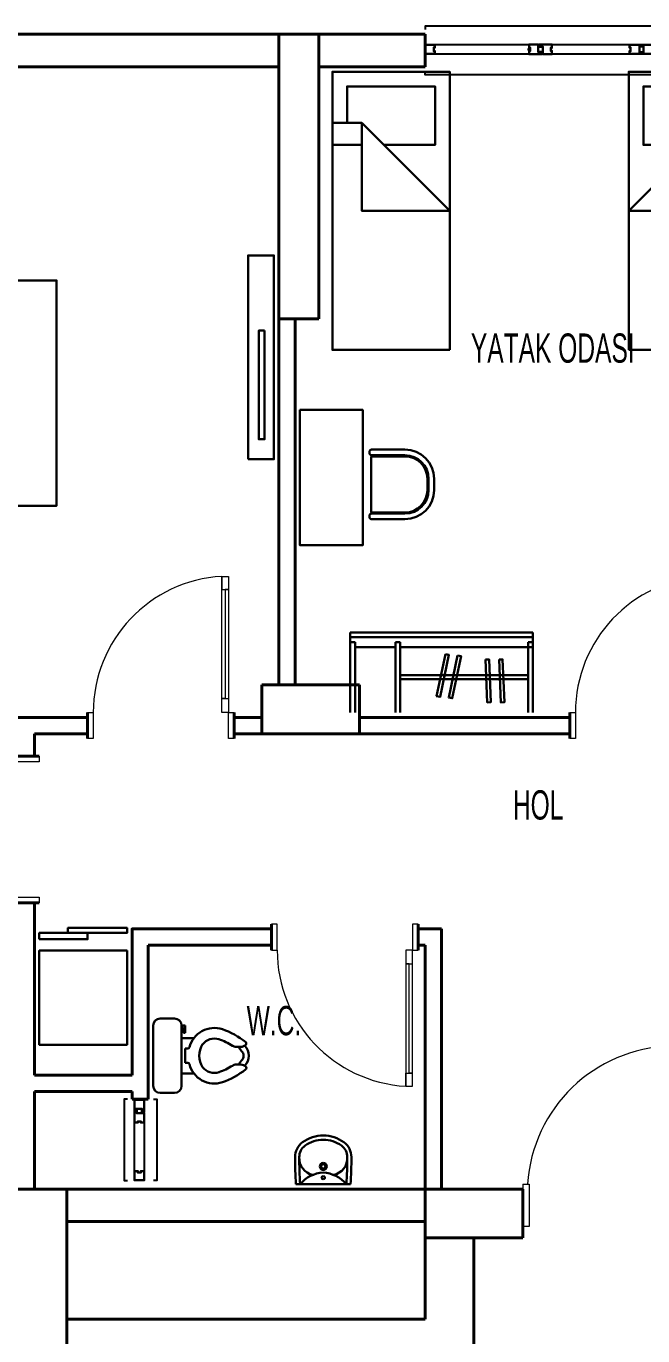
# Model space of a CAD drawing. Header units: millimetres. Extents: x 47 to 2260, y 29 to 1824.
# Drawn here: x 512 to 891, y 973 to 1779 of the extents above; entities that cross this region are included whole.
import ezdxf

# ---------------------------------------------------------------- set-up
doc = ezdxf.new("R2010")
doc.units = ezdxf.units.MM
for name, color, linetype, lineweight in [('duvar_40', 45, 'Continuous', 40), ('PENC_25', 74, 'Continuous', 25), ('TEF', 145, 'Continuous', 30), ('yazı', 253, 'Continuous', 20)]:
    doc.layers.add(name, color=color, linetype=linetype, lineweight=lineweight)
doc.styles.add('ARIAL', font='Arial')

# ---------------------------------------------------------------- blocks, each defined once
blk = doc.blocks.new('b1')
at = {"layer": 'TEF', "linetype": 'ByBlock', "flags": 128}
for points in [[(648.384923, 1512.38862), (664.226424, 1512.38862), (664.226424, 1637.746611), (648.384923, 1637.746611)], [(658.580781, 1591.471372), (654.990746, 1591.471372), (654.990746, 1524.643798), (658.580781, 1524.643798)]]:
    blk.add_lwpolyline(points, close=True, dxfattribs=at)
blk = doc.blocks.new('9')
at = {"layer": 'duvar_40', "linetype": 'ByBlock'}
for p, q in [((549.79392, 1340.63806), (549.79392, 1356.63806)), ((549.793925, 1343.682472), (549.793925, 1353.682472)), ((639.79392, 1340.63806), (639.79392, 1356.63806)), ((639.793925, 1353.637888), (639.793925, 1343.637888)), ((549.782402, 1343.683228), (549.79392, 1343.683228)), ((549.79392, 1343.683228), (549.782402, 1343.683228))]:
    blk.add_line(p, q, dxfattribs=at)
at = {"layer": 'PENC_25', "lineweight": 20}
for p, q in [((632.321342, 1440.361466), (636.321342, 1440.361466)), ((549.79392, 1340.638009), (549.79392, 1356.63806)), ((549.79392, 1356.63806), (553.266499, 1356.63806)), ((553.266499, 1356.63806), (553.266499, 1340.63806)), ((636.321342, 1340.63806), (636.321342, 1356.63806)), ((636.321342, 1356.63806), (639.79392, 1356.63806)), ((639.79392, 1356.63806), (639.79392, 1340.638009)), ((553.266499, 1340.63806), (549.79392, 1340.63806)), ((639.79392, 1340.63806), (636.321342, 1340.63806))]:
    blk.add_line(p, q, dxfattribs=at)
at = {"layer": 'PENC_25', "lineweight": 20, "flags": 128}
blk.add_lwpolyline([(636.321342, 1440.361466), (636.321342, 1356.63806), (632.321342, 1356.63806), (632.321342, 1440.361466), (632.321342, 1432.28903), (636.321342, 1432.28903), (634.321342, 1432.28903), (634.321342, 1365.199963), (632.321342, 1365.199963), (636.321342, 1365.199963)], dxfattribs=at)
at = {"layer": 'PENC_25', "lineweight": 20}
blk.add_arc((637.109337, 1356.655451), 83.84284, 93.273759, 180.011884, dxfattribs=at)
blk = doc.blocks.new('10')
at = {"layer": 'duvar_40', "linetype": 'ByBlock'}
for p, q in [((520.111074, 1329.754488), (504.111074, 1329.754488)), ((507.111247, 1329.754492), (517.111247, 1329.754492)), ((520.111074, 1239.754488), (504.111074, 1239.754488)), ((517.066663, 1239.754492), (507.066663, 1239.754492)), ((517.065907, 1239.74297), (517.065907, 1239.754488)), ((517.065907, 1239.754488), (517.065907, 1239.74297))]:
    blk.add_line(p, q, dxfattribs=at)
at = {"layer": 'PENC_25', "lineweight": 20}
for p, q in [((504.111074, 1326.281909), (504.111074, 1329.754488)), ((504.111074, 1329.754488), (520.111125, 1329.754488)), ((520.111074, 1329.754488), (520.111074, 1326.281909)), ((420.387668, 1322.281909), (420.387668, 1326.281909)), ((520.111074, 1326.281909), (504.111074, 1326.281909)), ((504.111074, 1239.754488), (504.111074, 1243.227066)), ((504.111074, 1243.227066), (520.111074, 1243.227066)), ((520.111074, 1243.227066), (520.111074, 1239.754488)), ((520.111125, 1239.754488), (504.111074, 1239.754488))]:
    blk.add_line(p, q, dxfattribs=at)
at = {"layer": 'PENC_25', "lineweight": 20, "flags": 128}
blk.add_lwpolyline([(420.387668, 1326.281909), (504.111074, 1326.281909), (504.111074, 1322.281909), (420.387668, 1322.281909), (428.460104, 1322.281909), (428.460104, 1326.281909), (428.460104, 1324.281909), (495.549171, 1324.281909), (495.549171, 1322.281909), (495.549171, 1326.281909)], dxfattribs=at)
at = {"layer": 'PENC_25', "lineweight": 20}
blk.add_arc((504.093683, 1327.069904), 83.84284, 183.273759, 270.011884, dxfattribs=at)
blk = doc.blocks.new('11')
at = {"layer": 'duvar_40', "linetype": 'ByBlock'}
for p, q in [((662.793392, 1226.638003), (662.793392, 1210.638003)), ((752.793392, 1226.638003), (752.793392, 1210.638003)), ((662.781874, 1223.592835), (662.793392, 1223.592835)), ((662.793392, 1223.592835), (662.781874, 1223.592835)), ((662.793396, 1223.593591), (662.793396, 1213.593591)), ((752.793396, 1213.638175), (752.793396, 1223.638175))]:
    blk.add_line(p, q, dxfattribs=at)
at = {"layer": 'PENC_25', "lineweight": 20}
for p, q in [((662.793392, 1226.638054), (662.793392, 1210.638003)), ((666.26597, 1226.638003), (662.793392, 1226.638003)), ((666.26597, 1210.638003), (666.26597, 1226.638003)), ((749.320813, 1226.638003), (749.320813, 1210.638003)), ((752.793392, 1226.638003), (749.320813, 1226.638003)), ((752.793392, 1210.638003), (752.793392, 1226.638054)), ((662.793392, 1210.638003), (666.26597, 1210.638003)), ((749.320813, 1210.638003), (745.320813, 1210.638003)), ((745.320813, 1210.638003), (745.320813, 1126.914597)), ((749.320813, 1210.638003), (752.793392, 1210.638003)), ((749.320813, 1126.914597), (749.320813, 1210.638003)), ((747.320813, 1202.0761), (745.320813, 1202.0761)), ((745.320813, 1202.0761), (749.320813, 1202.0761)), ((747.320813, 1134.987033), (747.320813, 1202.0761)), ((745.320813, 1126.914597), (745.320813, 1134.987033)), ((745.320813, 1134.987033), (749.320813, 1134.987033)), ((749.320813, 1134.987033), (747.320813, 1134.987033)), ((745.320838, 1126.914617), (749.320838, 1126.914617))]:
    blk.add_line(p, q, dxfattribs=at)
blk.add_arc((750.108808, 1210.620612), 83.84284, 179.988116, 266.726241, dxfattribs=at)
blk = doc.blocks.new('12')
at = {"layer": 'duvar_40', "linetype": 'ByBlock'}
for p, q in [((916.252687, 1040.654047), (916.252687, 1066.654064)), ((916.252687, 1040.654047), (916.252687, 1066.654064)), ((817.111125, 1043.644226), (817.114348, 1043.644226))]:
    blk.add_line(p, q, dxfattribs=at)
at = {"layer": 'PENC_25', "lineweight": 20}
for p, q in [((817.114348, 1066.660232), (820.972769, 1066.660232)), ((817.114348, 1066.660232), (817.114348, 1040.64421)), ((820.972769, 1066.660232), (820.972769, 1040.660214)), ((912.394267, 1040.654047), (912.394267, 1066.654064)), ((912.394267, 1066.654064), (916.252687, 1066.654064)), ((912.394267, 1040.654047), (912.394267, 1066.654064)), ((912.394267, 1066.654064), (916.252687, 1066.654064)), ((916.252687, 1066.654064), (916.252687, 1040.654047)), ((916.252687, 1066.654064), (916.252687, 1040.654047)), ((820.972769, 1040.660214), (817.114348, 1040.660214)), ((916.252687, 1040.654047), (912.394267, 1040.654047)), ((916.252687, 1040.654047), (912.394267, 1040.654047))]:
    blk.add_line(p, q, dxfattribs=at)
at = {"layer": 'PENC_25', "lineweight": 20, "flags": 128}
for points in [[(912.394267, 1151.568387), (912.394267, 1066.654064), (907.949822, 1066.654064), (907.949822, 1151.568387), (907.949822, 1142.599014), (912.394267, 1142.599014), (910.172044, 1142.599014), (910.172044, 1073.125005), (907.949822, 1073.125005), (912.394267, 1073.125005)], [(912.394267, 1151.568387), (907.949822, 1151.568387)]]:
    blk.add_lwpolyline(points, dxfattribs=at)
at = {"layer": 'PENC_25', "lineweight": 20}
blk.add_arc((910.4632, 1061.080427), 90.522859, 91.591029, 176.480123, dxfattribs=at)
blk = doc.blocks.new('15')
at = {"layer": 'duvar_40', "linetype": 'ByBlock'}
for p, q in [((845.967009, 1340.63806), (845.967009, 1356.63806)), ((845.967014, 1343.682472), (845.967014, 1353.682472)), ((935.967009, 1340.63806), (935.967009, 1356.63806)), ((935.967014, 1353.637888), (935.967014, 1343.637888)), ((845.955491, 1343.683228), (845.967009, 1343.683228)), ((845.967009, 1343.683228), (845.955491, 1343.683228))]:
    blk.add_line(p, q, dxfattribs=at)
at = {"layer": 'PENC_25', "lineweight": 20}
for p, q in [((928.494431, 1440.361466), (932.494431, 1440.361466)), ((845.967009, 1340.638009), (845.967009, 1356.63806)), ((845.967009, 1356.63806), (849.439588, 1356.63806)), ((849.439588, 1356.63806), (849.439588, 1340.63806)), ((932.494431, 1340.63806), (932.494431, 1356.63806)), ((932.494431, 1356.63806), (935.967009, 1356.63806)), ((935.967009, 1356.63806), (935.967009, 1340.638009)), ((849.439588, 1340.63806), (845.967009, 1340.63806)), ((935.967009, 1340.63806), (932.494431, 1340.63806))]:
    blk.add_line(p, q, dxfattribs=at)
at = {"layer": 'PENC_25', "lineweight": 20, "flags": 128}
blk.add_lwpolyline([(932.494431, 1440.361466), (932.494431, 1356.63806), (928.494431, 1356.63806), (928.494431, 1440.361466), (928.494431, 1432.28903), (932.494431, 1432.28903), (930.494431, 1432.28903), (930.494431, 1365.199963), (928.494431, 1365.199963), (932.494431, 1365.199963)], dxfattribs=at)
at = {"layer": 'PENC_25', "lineweight": 20}
blk.add_arc((933.282426, 1356.655451), 83.84284, 93.273759, 180.011884, dxfattribs=at)
blk = doc.blocks.new('20')
at = {"layer": 'duvar_40', "linetype": 'ByBlock'}
blk.add_line((577.375425, 1118.888406), (577.375425, 1118.888406), dxfattribs=at)
at = {"layer": 'duvar_40', "linetype": 'ByBlock', "flags": 128}
blk.add_lwpolyline([(587.111125, 1118.888406), (577.111125, 1118.888406)], dxfattribs=at)
at = {"layer": 'PENC_25'}
for p, q in [((578.581907, 1074.863629), (578.581907, 1104.349407)), ((584.58191, 1104.349407), (584.58191, 1074.863629))]:
    blk.add_line(p, q, dxfattribs=at)
at = {"layer": 'PENC_25', "flags": 128}
for points in [[(574.373425, 1118.888406), (572.373425, 1118.888406), (572.373425, 1068.888406), (574.373425, 1068.888406)], [(590.373425, 1118.888406), (592.290392, 1118.888406), (592.290392, 1068.888406), (590.373425, 1068.888406)]]:
    blk.add_lwpolyline(points, dxfattribs=at)
for points in [[(578.581907, 1118.888406), (584.58191, 1118.888406)], [(584.58191, 1118.888406), (584.58191, 1110.863623), (583.081908, 1110.863623), (583.081908, 1112.863624), (578.581907, 1112.863624), (578.581907, 1118.888406), (581.581908, 1118.888406)], [(578.581907, 1104.349407), (578.581907, 1112.563624), (580.081908, 1112.563624), (580.081908, 1110.563623), (584.58191, 1110.563623), (584.58191, 1104.349407), (582.581908, 1104.349407), (582.581908, 1105.049407), (580.581908, 1105.049407), (580.581908, 1104.349407)], [(584.38191, 1118.463626), (584.38191, 1111.063623), (583.281908, 1111.063623), (583.281908, 1113.063624), (578.781907, 1113.063624), (578.781907, 1118.463626), (580.381908, 1118.463626), (582.781908, 1118.463626)], [(578.781907, 1104.549407), (578.781907, 1112.363624), (579.881908, 1112.363624), (579.881908, 1110.363623), (584.38191, 1110.363623), (584.38191, 1104.549407), (582.781908, 1104.549407), (582.781908, 1105.249407), (580.381908, 1105.249407), (580.381908, 1104.549407)], [(584.58191, 1074.863629), (584.58191, 1068.888406), (578.581907, 1068.888406), (578.581907, 1074.863629), (580.581908, 1074.863629), (580.581908, 1074.163629), (582.581908, 1074.163629), (582.581908, 1074.863629)], [(584.38191, 1074.663629), (584.38191, 1069.063626), (578.781907, 1069.063626), (578.781907, 1074.663629), (580.381908, 1074.663629), (580.381908, 1073.963629), (582.781908, 1073.963629), (582.781908, 1074.663629)]]:
    blk.add_lwpolyline(points, close=True, dxfattribs=at)
blk = doc.blocks.new('24')
at = {"layer": 'duvar_40', "linetype": 'ByBlock', "flags": 128}
for points in [[(757.226424, 1753.626379), (757.226424, 1773.63806)], [(897.226424, 1753.626379), (897.226424, 1773.63806)]]:
    blk.add_lwpolyline(points, dxfattribs=at)
at = {"layer": 'PENC_25'}
for p, q in [((763.201647, 1767.417897), (882.687425, 1767.417897)), ((882.687425, 1761.417894), (763.201647, 1761.417894))]:
    blk.add_line(p, q, dxfattribs=at)
at = {"layer": 'PENC_25', "flags": 128}
for points in [[(897.226424, 1776.626379), (897.226424, 1778.626379), (757.226424, 1778.626379), (757.226424, 1776.626379)], [(897.226424, 1750.626379), (897.226424, 1748.709412), (757.226424, 1748.709412), (757.226424, 1750.626379)]]:
    blk.add_lwpolyline(points, dxfattribs=at)
for points in [[(757.226424, 1767.417897), (757.226424, 1761.417894), (757.226424, 1761.417894)], [(763.201647, 1761.417894), (757.226424, 1761.417894), (757.226424, 1767.417897), (763.201647, 1767.417897), (763.201647, 1765.417895), (762.501647, 1765.417895), (762.501647, 1763.417895), (763.201647, 1763.417895)], [(763.001647, 1761.617894), (757.401644, 1761.617894), (757.401644, 1767.217897), (763.001647, 1767.217897), (763.001647, 1765.617895), (762.301647, 1765.617895), (762.301647, 1763.217895), (763.001647, 1763.217895)], [(820.663777, 1764.917895), (821.563777, 1764.917895), (821.563777, 1763.917895), (820.663777, 1763.917895)], [(820.863777, 1761.417894), (828.86378, 1761.417894), (828.86378, 1762.917895), (826.863779, 1762.917895), (826.863779, 1767.417897), (820.863777, 1767.417897), (820.863777, 1765.417895), (821.563777, 1765.417895), (821.563777, 1763.417895), (820.863777, 1763.417895)], [(821.063777, 1761.617894), (828.66378, 1761.617894), (828.66378, 1762.717895), (826.663779, 1762.717895), (826.663779, 1767.217897), (821.063777, 1767.217897), (821.063777, 1765.617895), (821.763777, 1765.617895), (821.763777, 1763.217895), (821.063777, 1763.217895)], [(835.163782, 1767.417897), (827.163779, 1767.417897), (827.163779, 1765.917895), (829.16378, 1765.917895), (829.16378, 1761.417894), (835.163782, 1761.417894), (835.163782, 1763.417895), (834.463782, 1763.417895), (834.463782, 1765.417895), (835.163782, 1765.417895)], [(834.963782, 1767.217897), (827.363779, 1767.217897), (827.363779, 1766.117895), (829.36378, 1766.117895), (829.36378, 1761.617894), (834.963782, 1761.617894), (834.963782, 1763.217895), (834.263782, 1763.217895), (834.263782, 1765.617895), (834.963782, 1765.617895)], [(882.687425, 1767.417897), (890.901643, 1767.417897), (890.901643, 1765.917895), (888.901641, 1765.917895), (888.901641, 1761.417894), (882.687425, 1761.417894), (882.687425, 1763.417895), (883.387425, 1763.417895), (883.387425, 1765.417895), (882.687425, 1765.417895)], [(882.887425, 1767.217897), (890.701643, 1767.217897), (890.701643, 1766.117895), (888.701641, 1766.117895), (888.701641, 1761.617894), (882.887425, 1761.617894), (882.887425, 1763.217895), (883.587425, 1763.217895), (883.587425, 1765.617895), (882.887425, 1765.617895)], [(897.226424, 1761.417894), (889.201641, 1761.417894), (889.201641, 1762.917895), (891.201643, 1762.917895), (891.201643, 1767.417897), (897.226424, 1767.417897), (897.226424, 1764.417895)], [(896.801645, 1761.617894), (889.401641, 1761.617894), (889.401641, 1762.717895), (891.401643, 1762.717895), (891.401643, 1767.217897), (896.801645, 1767.217897), (896.801645, 1765.617895), (896.801645, 1763.217895)], [(897.226424, 1767.417897), (897.226424, 1761.417894)]]:
    blk.add_lwpolyline(points, close=True, dxfattribs=at)
blk = doc.blocks.new('KSDLFGD')
at = {"layer": 'TEF'}
for p, q in [((134866.600126, -16275.379659), (134817.296422, -16275.379659)), ((134817.296422, -16275.379659), (134817.296422, -16387.673889)), ((134820.330496, -16275.379659), (134820.330496, -16387.673889)), ((134823.36457, -16278.413733), (134823.36457, -16275.379659)), ((134866.600126, -16278.413733), (134823.36457, -16278.413733)), ((134826.398644, -16278.413733), (134826.398644, -16303.170751)), ((134826.398644, -16279.260006), (134826.398644, -16303.170751)), ((134866.600126, -16303.170751), (134823.36457, -16303.170751)), ((134823.36457, -16303.170751), (134823.36457, -16306.204826)), ((134866.600126, -16306.204826), (134823.36457, -16306.204826)), ((134826.398644, -16306.204826), (134826.398644, -16387.673889)), ((134843.524714, -16306.204826), (134843.524714, -16384.639815)), ((134846.159498, -16306.204826), (134846.159498, -16384.639815)), ((134866.600126, -16384.639815), (134823.36457, -16384.639815)), ((134823.36457, -16384.639815), (134823.36457, -16387.673889)), ((134866.600126, -16387.673889), (134817.296422, -16387.673889))]:
    blk.add_line(p, q, dxfattribs=at)
at = {"layer": 'TEF', "flags": 128}
for points in [[(134830.684838, -16333.87928), (134856.481654, -16328.519177), (134856.928555, -16330.669996), (134831.131739, -16336.030099), (134830.684838, -16333.87928)], [(134831.563103, -16341.348265), (134857.359919, -16335.988161), (134857.80682, -16338.138981), (134832.010003, -16343.499084), (134831.563103, -16341.348265)], [(134834.00058, -16358.506893), (134860.327309, -16359.560359), (134860.239476, -16361.75536), (134833.912747, -16360.701894), (134834.00058, -16358.506893)], [(134834.00058, -16366.867322), (134860.327309, -16367.920787), (134860.239476, -16370.115788), (134833.912747, -16369.062323), (134834.00058, -16366.867322)]]:
    blk.add_lwpolyline(points, dxfattribs=at)
blk = doc.blocks.new('YAT80')
at = {"flags": 128}
blk.add_lwpolyline([(80, -190), (80, 0), (0, 0), (0, -190)], close=True, dxfattribs=at)
for points in [[(35, -50), (70, -50), (70, -10), (10, -10), (10, -35)], [(0, -35), (20, -35), (80, -95), (20, -95), (20, -35)], [(0, -50), (20, -50)]]:
    blk.add_lwpolyline(points, dxfattribs=at)
blk = doc.blocks.new('kjnknlnkldfldf')
at = {"layer": 'TEF'}
for p, q in [((57632.193034, 10880.081809), (57609.471988, 10880.081809)), ((57632.193034, 10876.248476), (57609.471988, 10876.248476)), ((57632.471988, 10875.481809), (57609.471988, 10875.481809)), ((57632.471988, 10837.148476), (57632.471988, 10875.481809)), ((57633.726368, 10878.548476), (57633.726368, 10877.781809)), ((57589.538655, 10860.148476), (57589.538655, 10852.481809)), ((57593.371988, 10860.148476), (57593.371988, 10852.481809)), ((57594.138655, 10860.148476), (57594.138655, 10852.481809)), ((57609.471988, 10837.148476), (57632.471988, 10837.148476)), ((57609.471988, 10836.381809), (57632.193034, 10836.381809)), ((57633.726368, 10834.848476), (57633.726368, 10834.081809)), ((57609.471988, 10832.548476), (57632.193034, 10832.548476))]:
    blk.add_line(p, q, dxfattribs=at)
at = {"layer": 'TEF', "flags": 128}
blk.add_lwpolyline([(57681.15439, 10907.269677), (57638.249906, 10907.269677), (57638.249906, 10814.747063), (57681.15439, 10814.747063)], close=True, dxfattribs=at)
for points in [[(57620.268413, 10875.481809), (57620.268413, 10876.248476)], [(57620.268413, 10836.381809), (57620.268413, 10837.148476)]]:
    blk.add_lwpolyline(points, dxfattribs=at)
at = {"layer": 'TEF'}
for centre, radius, start, end in [((57609.471988, 10860.148476), 19.933333, 90, 180), ((57632.193034, 10878.548476), 1.533333, 0, 90), ((57609.471988, 10860.148476), 16.1, 90, 180), ((57609.471988, 10860.148476), 15.333333, 90, 180), ((57632.193034, 10877.781809), 1.533333, 270, 0), ((57609.471988, 10852.481809), 19.933333, 180, 270), ((57609.471988, 10852.481809), 16.1, 180, 270), ((57609.471988, 10852.481809), 15.333333, 180, 270), ((57632.193034, 10834.848476), 1.533333, 0, 90), ((57632.193034, 10834.081809), 1.533333, 270, 0)]:
    blk.add_arc(centre, radius, start, end, dxfattribs=at)
blk = doc.blocks.new('ö_nklnlşfdndfnşnklm')
at = {"layer": 'TEF'}
for p, q in [((55887.708381, 10361.082379), (55841.99727, 10361.082379)), ((55836.619492, 10355.704601), (55836.619492, 10344.949046)), ((55893.086159, 10344.949046), (55893.086159, 10355.704601)), ((55841.99727, 10339.571268), (55887.708381, 10339.571268)), ((55851.408381, 10330.160157), (55851.408381, 10339.571268)), ((55878.29727, 10330.160157), (55878.29727, 10339.571268)), ((55882.330603, 10336.882379), (55882.330603, 10338.226823)), ((55882.330603, 10338.226823), (55886.363937, 10338.226823)), ((55886.363937, 10338.226823), (55886.363937, 10339.571268)), ((55887.708381, 10339.571268), (55887.708381, 10336.882379)), ((55859.475048, 10336.882379), (55859.475048, 10334.8249)), ((55870.230603, 10336.882379), (55859.475048, 10336.882379)), ((55870.230603, 10334.8249), (55870.230603, 10336.882379)), ((55887.708381, 10336.882379), (55882.330603, 10336.882379)), ((55858.130603, 10298.077512), (55858.130603, 10294.591908)), ((55861.283094, 10294.045599), (55858.130603, 10296.382189)), ((55868.422557, 10294.045599), (55871.575048, 10296.382189)), ((55871.575048, 10298.077512), (55871.575048, 10294.692432))]:
    blk.add_line(p, q, dxfattribs=at)
for centre, radius, start, end in [((55841.99727, 10355.704601), 5.377778, 90, 180), ((55887.708381, 10355.704601), 5.377778, 0, 90), ((55841.99727, 10344.949046), 5.377778, 180, 270), ((55887.708381, 10344.949046), 5.377778, 270, 0), ((55863.105048, 10314.699046), 19.387056, 103.883364, 198.183653), ((55858.130603, 10334.8249), 1.344444, 283.883364, 0), ((55871.575048, 10334.8249), 1.344444, 180, 256.116636), ((55866.600603, 10314.699046), 19.387056, 341.816347, 76.116636), ((55863.105048, 10314.699046), 11.320389, 127.108298, 198.183653), ((55864.852826, 10309.675938), 16.450886, 57.797266, 122.202734), ((55866.600603, 10314.699046), 11.320389, 341.816347, 52.891702), ((55901.825048, 10328.815712), 60.593291, 199.440035, 218.734582), ((55901.825048, 10328.815712), 52.526624, 199.440035, 212.062492), ((55827.880603, 10328.815712), 52.526624, 327.937508, 340.559965), ((55827.880603, 10328.815712), 60.593291, 321.334991, 340.559965), ((55852.752826, 10298.077512), 5.377778, 0, 32.062492), ((55876.952826, 10298.077512), 5.377778, 147.937508, 180), ((55855.607813, 10291.742904), 1.344444, 218.734582, 315.060102), ((55852.752826, 10294.591908), 5.377778, 315.060102, 0), ((55864.852826, 10298.789786), 10.307407, 223.602819, 316.397181), ((55864.852826, 10297.445341), 4.929629, 223.602819, 316.397181), ((55876.952826, 10294.692432), 5.377778, 180, 225.837529), ((55874.142821, 10291.799051), 1.344444, 225.837529, 321.334991)]:
    blk.add_arc(centre, radius, start, end, dxfattribs=at)
blk = doc.blocks.new('LAV60')
for p in [(-29.2, 0), (29.2, 0)]:
    blk.add_line(p, (0, 0))
for centre, radius, start, end in [((1.524505, 21.219782), 33.623052, 219.131926, 267.401257), ((-1.524505, 21.219782), 33.623052, 272.598743, 320.868074), ((469.934198, -29.411768), 500, 176.627713, 179.95958), ((-7.572617, -27.695218), 18.04026, 100.951922, 184.147602), ((469.934198, -29.411768), 495.5, 176.597051, 179.95958), ((0, -7), 1.75, 90, 270), ((0, -7), 1.75, 270, 90), ((7.572617, -27.695218), 18.04026, 355.852398, 79.048078), ((-469.934198, -29.411768), 495.5, 0.04042, 3.402949), ((-469.934198, -29.411768), 500, 0.04042, 3.372287), ((0, -19), 3.75, 90, 270), ((0, -19), 2.3, 90, 270), ((0, -19), 3.75, 270, 90), ((0, -19), 2.3, 270, 90), ((-10.565682, -29.072795), 19.5, 179.95958, 234.056843), ((-10.565682, -29.072795), 15, 179.95958, 234.056843), ((0, -14.5), 33, 234.056843, 270), ((0, -14.5), 33, 270, 305.943157), ((10.565682, -29.072795), 15, 305.943157, 0.04042), ((10.565682, -29.072795), 19.5, 305.943157, 0.04042), ((0, -14.5), 37.5, 234.056843, 270), ((0, -14.5), 37.5, 270, 305.943157)]:
    blk.add_arc(centre, radius, start, end)

msp = doc.modelspace()

# ---------------------------------------------------------------- linework, layer by layer
at = {"layer": 'duvar_40', "linetype": 'ByBlock'}
for p, q in [((667.226424, 1773.626379), (667.226424, 1598.644183)), ((691.826483, 1773.626379), (667.226424, 1773.626379)), ((691.826483, 1598.644183), (691.826483, 1773.626379)), ((667.226424, 1373.6441), (667.226424, 1598.644183)), ((667.226424, 1598.644183), (691.826483, 1598.644183)), ((677.226424, 1373.6441), (677.226424, 1598.644183)), ((716.826459, 1373.6441), (656.826486, 1373.6441)), ((656.826486, 1373.6441), (656.826486, 1343.626379)), ((716.826459, 1343.626379), (716.826459, 1373.6441)), ((267.226424, 1353.63806), (549.79392, 1353.63806)), ((639.79392, 1353.63806), (656.826486, 1353.63806)), ((716.826459, 1353.63806), (845.967009, 1353.63806)), ((517.111125, 1343.63806), (549.79392, 1343.63806)), ((639.79392, 1343.63806), (845.967009, 1343.63806)), ((656.826486, 1343.626379), (716.826459, 1343.626379)), ((767.114348, 1223.63806), (752.793392, 1223.63806)), ((767.114348, 1063.63806), (767.114348, 1223.63806)), ((662.793392, 1213.63806), (587.111125, 1213.63806)), ((757.114348, 1213.63806), (752.793392, 1213.63806)), ((757.114348, 1063.63806), (757.114348, 1213.63806)), ((517.111125, 1133.63806), (577.111125, 1133.63806)), ((517.111125, 1123.63806), (577.111125, 1123.63806)), ((537.111125, 1063.644226), (507.111125, 1063.644226)), ((537.107238, 743.63806), (537.111125, 1063.644226)), ((537.114348, 1063.63806), (757.114348, 1063.63806)), ((817.111125, 1063.644226), (757.111125, 1063.644226)), ((757.111125, 1063.644226), (757.111125, 1033.644226)), ((817.111125, 1033.644226), (817.111125, 1063.644226)), ((537.111125, 1043.644226), (757.111125, 1043.644226)), ((757.111125, 983.644226), (757.111125, 1043.644226)), ((757.111125, 1033.644226), (817.111125, 1033.644226)), ((787.111125, 940.120399), (787.111125, 1033.644226)), ((537.111125, 983.644226), (757.111125, 983.644226))]:
    msp.add_line(p, q, dxfattribs=at)
at = {"layer": 'duvar_40', "linetype": 'ByBlock', "flags": 128}
for points in [[(497.226424, 1773.63806), (757.226424, 1773.63806)], [(497.226424, 1753.63806), (667.226424, 1753.63806)], [(691.826483, 1753.63806), (757.226424, 1753.63806)], [(517.111125, 1329.754488), (517.111125, 1343.63806)], [(517.111125, 1191.697181), (517.111125, 1239.754488)], [(577.111125, 1133.63806), (577.111125, 1223.63806), (662.793392, 1223.63806)], [(517.111125, 1133.63806), (517.111125, 1213.63806)], [(587.111125, 1118.888406), (587.111125, 1213.63806)], [(517.111125, 1063.644226), (517.111125, 1123.63806)], [(577.111125, 1118.888406), (577.111125, 1123.63806)]]:
    msp.add_lwpolyline(points, dxfattribs=at)
at = {"layer": 'TEF', "flags": 128}
msp.add_lwpolyline([(219.9946, 1483.80623), (530.747806, 1483.80623), (530.747806, 1622.29954), (219.9946, 1622.29954)], close=True, dxfattribs=at)
at = {"layer": 'TEF', "linetype": 'ByBlock', "flags": 128}
for points in [[(537.721526, 1221.122846), (574.111125, 1221.122846), (574.111125, 1224.228828), (537.721526, 1224.228828)], [(520.111125, 1217.225834), (549.788458, 1217.225834), (549.788458, 1221.122846), (520.111125, 1221.122846)], [(574.111125, 1210.307093), (520.111125, 1210.307093), (520.111125, 1152.371847), (574.111125, 1152.371847)]]:
    msp.add_lwpolyline(points, close=True, dxfattribs=at)

# ---------------------------------------------------------------- block references
for name in ['24', 'b1', '9', '15', '10', '11', '12', '20']:
    msp.add_blockref(name, (0, 0))
at = {"layer": 'TEF', "linetype": 'ByBlock', "yscale": 0.9, "zscale": 0.9}
for name, p, xscale in [('YAT80', (700.226424, 1750.63806), 0.9), ('YAT80', (954.226424, 1750.63806), -0.9), ('kjnknlnkldfldf', (52593.265397, -8273.789344), -0.9)]:
    msp.add_blockref(name, p, dxfattribs=dict(at, xscale=xscale))
at = {"layer": 'TEF', "xscale": -1, "rotation": 90}
msp.add_blockref('KSDLFGD', (-15564.298383, 136223.238186), dxfattribs=at)
at = {"layer": 'TEF', "linetype": 'ByBlock', "xscale": 0.81, "yscale": 0.81, "zscale": 0.81, "rotation": 90}
msp.add_blockref('ö_nklnlşfdndfnşnklm', (8982.587877, -44104.875394), dxfattribs=at)
at = {"layer": 'TEF', "xscale": -0.576, "yscale": 0.576, "zscale": 0.576, "rotation": 180}
msp.add_blockref('LAV60', (694.562808, 1066.644226), dxfattribs=at)

# ---------------------------------------------------------------- texts
at = {"layer": 'yazı', "style": 'ARIAL', "width": 0.6}
for s, p in [('YATAK ODASI', (785.251402, 1571.730462, -6562.999728)), ('HOL', (811.056211, 1290.863714, -6562.999728)), ('W.C.', (647.526136, 1158.258112, -6562.999728))]:
    msp.add_text(s, height=18, dxfattribs=at).set_placement(p)

doc.saveas('drawing.dxf')
